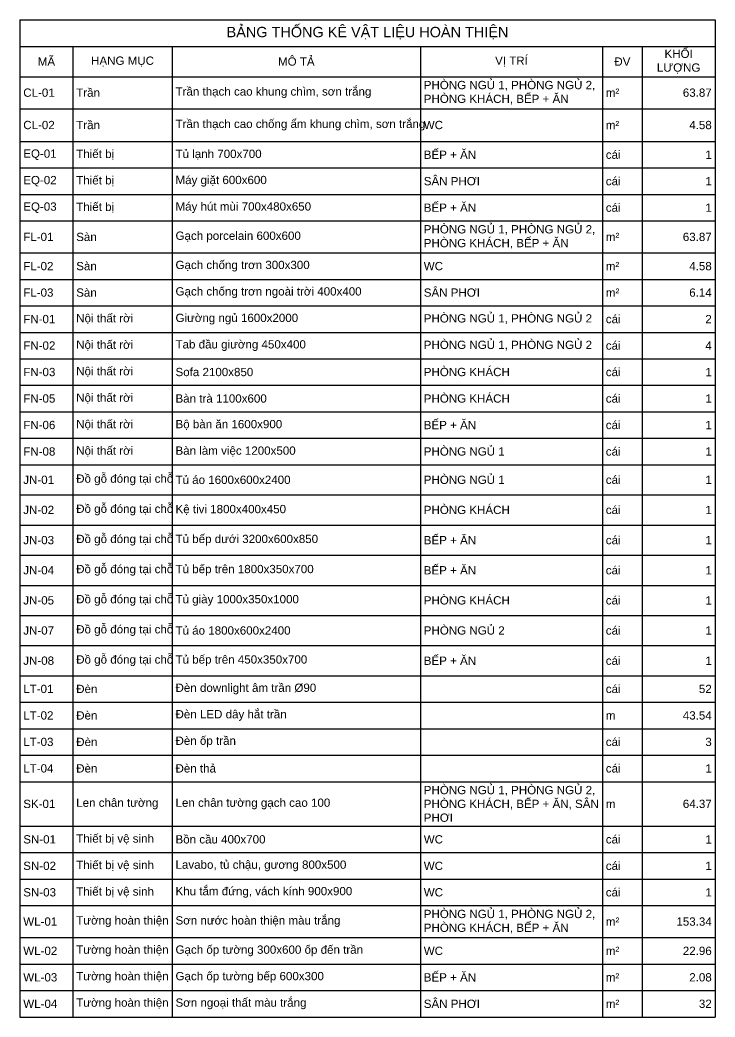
# Model space of a CAD drawing. Header units: millimetres. Extents: x -3500 to 198005, y -63125 to 18900.
# Drawn here: x 187505 to 198005, y -63125 to -48064 of the extents above; entities that cross this region are included whole.
import ezdxf

# ---------------------------------------------------------------- set-up
doc = ezdxf.new("R2010")
doc.units = ezdxf.units.MM
doc.header["$LTSCALE"] = 40
doc.layers.add('A-ANNO-TEXT', color=7, linetype='Continuous', lineweight=18)
doc.styles.add('MCP-ARIAL', font='arial.ttf')

# ---------------------------------------------------------------- blocks, each defined once
blk = doc.blocks.new('*T224')
at = {"layer": 'A-ANNO-TEXT', "color": 0, "linetype": 'ByBlock', "lineweight": -2, "transparency": 16777216}
for p, q in [((0, 0), (10500, 0)), ((0, 0), (0, -15062)), ((10500, 0), (10500, -15062)), ((0, -400), (10500, -400)), ((800, -400), (800, -15062)), ((2300, -400), (2300, -15062)), ((6050, -400), (6050, -15062)), ((8800, -400), (8800, -15062)), ((9400, -400), (9400, -15062)), ((0, -857), (10500, -857)), ((0, -1341), (10500, -1341)), ((0, -1836), (10500, -1836)), ((0, -2236), (10500, -2236)), ((0, -2636), (10500, -2636)), ((0, -3036), (10500, -3036)), ((0, -3519), (10500, -3519)), ((0, -3919), (10500, -3919)), ((0, -4319), (10500, -4319)), ((0, -4719), (10500, -4719)), ((0, -5119), (10500, -5119)), ((0, -5519), (10500, -5519)), ((0, -5919), (10500, -5919)), ((0, -6319), (10500, -6319)), ((0, -6719), (10500, -6719)), ((0, -7175), (10500, -7175)), ((0, -7630), (10500, -7630)), ((0, -8085), (10500, -8085)), ((0, -8541), (10500, -8541)), ((0, -8996), (10500, -8996)), ((0, -9451), (10500, -9451)), ((0, -9906), (10500, -9906)), ((0, -10306), (10500, -10306)), ((0, -10706), (10500, -10706)), ((0, -11106), (10500, -11106)), ((0, -11506), (10500, -11506)), ((0, -12178), (10500, -12178)), ((0, -12578), (10500, -12578)), ((0, -12978), (10500, -12978)), ((0, -13378), (10500, -13378)), ((0, -13862), (10500, -13862)), ((0, -14262), (10500, -14262)), ((0, -14662), (10500, -14662)), ((0, -15062), (10500, -15062))]:
    blk.add_line(p, q, dxfattribs=at)
at = {"layer": 'A-ANNO-TEXT', "color": 0, "transparency": 16777216, "style": 'MCP-ARIAL'}
for s, insert, char_height, width, attachment_point in [('BẢNG THỐNG KÊ VẬT LIỆU HOÀN THIỆN', (5250, -200), 156.25, 10400, 5), ('KHỐI LƯỢNG', (9950, -629), 125, 1000, 5), ('MÃ', (400, -629), 125, 700, 5), ('HẠNG MỤC', (1550, -629), 125, 1400, 5), ('MÔ TẢ', (4175, -629), 125, 3650, 5), ('VỊ TRÍ', (7425, -629), 125, 2650, 5), ('ĐV', (9100, -629), 125, 500, 5), ('PHÒNG NGỦ 1, PHÒNG NGỦ 2, PHÒNG KHÁCH, BẾP + ĂN', (6100, -1099), 125, 2650, 4), ('CL-01', (50, -1099), 125, 700, 4), ('Trần', (850, -1099), 125, 1400, 4), ('Trần thạch cao khung chìm, sơn trắng', (2350, -1099), 125, 3650, 4), ('m²', (8850, -1099), 125, 500, 4), ('63.87', (10450, -1099), 125, 1000, 6), ('Trần thạch cao chống ẩm khung chìm, sơn trắng', (2350, -1588), 125, 3650, 4), ('CL-02', (50, -1588), 125, 700, 4), ('Trần', (850, -1588), 125, 1400, 4), ('WC', (6100, -1588), 125, 2650, 4), ('m²', (8850, -1588), 125, 500, 4), ('4.58', (10450, -1588), 125, 1000, 6), ('EQ-01', (50, -2036), 125, 700, 4), ('Thiết bị', (850, -2036), 125, 1400, 4), ('Tủ lạnh 700x700', (2350, -2036), 125, 3650, 4), ('BẾP + ĂN', (6100, -2036), 125, 2650, 4), ('cái', (8850, -2036), 125, 500, 4), ('1', (10450, -2036), 125, 1000, 6), ('EQ-02', (50, -2436), 125, 700, 4), ('Thiết bị', (850, -2436), 125, 1400, 4), ('Máy giặt 600x600', (2350, -2436), 125, 3650, 4), ('SÂN PHƠI', (6100, -2436), 125, 2650, 4), ('cái', (8850, -2436), 125, 500, 4), ('1', (10450, -2436), 125, 1000, 6), ('EQ-03', (50, -2836), 125, 700, 4), ('Thiết bị', (850, -2836), 125, 1400, 4), ('Máy hút mùi 700x480x650', (2350, -2836), 125, 3650, 4), ('BẾP + ĂN', (6100, -2836), 125, 2650, 4), ('cái', (8850, -2836), 125, 500, 4), ('1', (10450, -2836), 125, 1000, 6), ('PHÒNG NGỦ 1, PHÒNG NGỦ 2, PHÒNG KHÁCH, BẾP + ĂN', (6100, -3278), 125, 2650, 4), ('FL-01', (50, -3278), 125, 700, 4), ('Sàn', (850, -3278), 125, 1400, 4), ('Gạch porcelain 600x600', (2350, -3278), 125, 3650, 4), ('m²', (8850, -3278), 125, 500, 4), ('63.87', (10450, -3278), 125, 1000, 6), ('FL-02', (50, -3719), 125, 700, 4), ('Sàn', (850, -3719), 125, 1400, 4), ('Gạch chống trơn 300x300', (2350, -3719), 125, 3650, 4), ('WC', (6100, -3719), 125, 2650, 4), ('m²', (8850, -3719), 125, 500, 4), ('4.58', (10450, -3719), 125, 1000, 6), ('FL-03', (50, -4119), 125, 700, 4), ('Sàn', (850, -4119), 125, 1400, 4), ('Gạch chống trơn ngoài trời 400x400', (2350, -4119), 125, 3650, 4), ('SÂN PHƠI', (6100, -4119), 125, 2650, 4), ('m²', (8850, -4119), 125, 500, 4), ('6.14', (10450, -4119), 125, 1000, 6), ('FN-01', (50, -4519), 125, 700, 4), ('Nội thất rời', (850, -4519), 125, 1400, 4), ('Giường ngủ 1600x2000', (2350, -4519), 125, 3650, 4), ('PHÒNG NGỦ 1, PHÒNG NGỦ 2', (6100, -4519), 125, 2650, 4), ('cái', (8850, -4519), 125, 500, 4), ('2', (10450, -4519), 125, 1000, 6), ('PHÒNG NGỦ 1, PHÒNG NGỦ 2', (6100, -4919), 125, 2650, 4), ('FN-02', (50, -4919), 125, 700, 4), ('Nội thất rời', (850, -4919), 125, 1400, 4), ('Tab đầu giường 450x400', (2350, -4919), 125, 3650, 4), ('cái', (8850, -4919), 125, 500, 4), ('4', (10450, -4919), 125, 1000, 6), ('FN-03', (50, -5319), 125, 700, 4), ('Nội thất rời', (850, -5319), 125, 1400, 4), ('Sofa 2100x850', (2350, -5319), 125, 3650, 4), ('PHÒNG KHÁCH', (6100, -5319), 125, 2650, 4), ('cái', (8850, -5319), 125, 500, 4), ('1', (10450, -5319), 125, 1000, 6), ('FN-05', (50, -5719), 125, 700, 4), ('Nội thất rời', (850, -5719), 125, 1400, 4), ('Bàn trà 1100x600', (2350, -5719), 125, 3650, 4), ('PHÒNG KHÁCH', (6100, -5719), 125, 2650, 4), ('cái', (8850, -5719), 125, 500, 4), ('1', (10450, -5719), 125, 1000, 6), ('BẾP + ĂN', (6100, -6119), 125, 2650, 4), ('FN-06', (50, -6119), 125, 700, 4), ('Nội thất rời', (850, -6119), 125, 1400, 4), ('Bộ bàn ăn 1600x900', (2350, -6119), 125, 3650, 4), ('cái', (8850, -6119), 125, 500, 4), ('1', (10450, -6119), 125, 1000, 6), ('FN-08', (50, -6519), 125, 700, 4), ('Nội thất rời', (850, -6519), 125, 1400, 4), ('Bàn làm việc 1200x500', (2350, -6519), 125, 3650, 4), ('PHÒNG NGỦ 1', (6100, -6519), 125, 2650, 4), ('cái', (8850, -6519), 125, 500, 4), ('1', (10450, -6519), 125, 1000, 6), ('JN-01', (50, -6947), 125, 700, 4), ('Đồ gỗ đóng tại chỗ', (850, -6947), 125, 1400, 4), ('Tủ áo 1600x600x2400', (2350, -6947), 125, 3650, 4), ('PHÒNG NGỦ 1', (6100, -6947), 125, 2650, 4), ('cái', (8850, -6947), 125, 500, 4), ('1', (10450, -6947), 125, 1000, 6), ('JN-02', (50, -7402), 125, 700, 4), ('Đồ gỗ đóng tại chỗ', (850, -7402), 125, 1400, 4), ('Kệ tivi 1800x400x450', (2350, -7402), 125, 3650, 4), ('PHÒNG KHÁCH', (6100, -7402), 125, 2650, 4), ('cái', (8850, -7402), 125, 500, 4), ('1', (10450, -7402), 125, 1000, 6), ('JN-03', (50, -7858), 125, 700, 4), ('Đồ gỗ đóng tại chỗ', (850, -7858), 125, 1400, 4), ('Tủ bếp dưới 3200x600x850', (2350, -7858), 125, 3650, 4), ('BẾP + ĂN', (6100, -7858), 125, 2650, 4), ('cái', (8850, -7858), 125, 500, 4), ('1', (10450, -7858), 125, 1000, 6), ('JN-04', (50, -8313), 125, 700, 4), ('Đồ gỗ đóng tại chỗ', (850, -8313), 125, 1400, 4), ('Tủ bếp trên 1800x350x700', (2350, -8313), 125, 3650, 4), ('BẾP + ĂN', (6100, -8313), 125, 2650, 4), ('cái', (8850, -8313), 125, 500, 4), ('1', (10450, -8313), 125, 1000, 6), ('JN-05', (50, -8768), 125, 700, 4), ('Đồ gỗ đóng tại chỗ', (850, -8768), 125, 1400, 4), ('Tủ giày 1000x350x1000', (2350, -8768), 125, 3650, 4), ('PHÒNG KHÁCH', (6100, -8768), 125, 2650, 4), ('cái', (8850, -8768), 125, 500, 4), ('1', (10450, -8768), 125, 1000, 6), ('JN-07', (50, -9223), 125, 700, 4), ('Đồ gỗ đóng tại chỗ', (850, -9223), 125, 1400, 4), ('Tủ áo 1800x600x2400', (2350, -9223), 125, 3650, 4), ('PHÒNG NGỦ 2', (6100, -9223), 125, 2650, 4), ('cái', (8850, -9223), 125, 500, 4), ('1', (10450, -9223), 125, 1000, 6), ('JN-08', (50, -9679), 125, 700, 4), ('Đồ gỗ đóng tại chỗ', (850, -9679), 125, 1400, 4), ('Tủ bếp trên 450x350x700', (2350, -9679), 125, 3650, 4), ('BẾP + ĂN', (6100, -9679), 125, 2650, 4), ('cái', (8850, -9679), 125, 500, 4), ('1', (10450, -9679), 125, 1000, 6), ('LT-01', (50, -10106), 125, 700, 4), ('Đèn', (850, -10106), 125, 1400, 4), ('Đèn downlight âm trần Ø90', (2350, -10106), 125, 3650, 4), ('cái', (8850, -10106), 125, 500, 4), ('52', (10450, -10106), 125, 1000, 6), ('Đèn LED dây hắt trần', (2350, -10506), 125, 3650, 4), ('LT-02', (50, -10506), 125, 700, 4), ('Đèn', (850, -10506), 125, 1400, 4), ('m', (8850, -10506), 125, 500, 4), ('43.54', (10450, -10506), 125, 1000, 6), ('LT-03', (50, -10906), 125, 700, 4), ('Đèn', (850, -10906), 125, 1400, 4), ('Đèn ốp trần', (2350, -10906), 125, 3650, 4), ('cái', (8850, -10906), 125, 500, 4), ('3', (10450, -10906), 125, 1000, 6), ('LT-04', (50, -11306), 125, 700, 4), ('Đèn', (850, -11306), 125, 1400, 4), ('Đèn thả', (2350, -11306), 125, 3650, 4), ('cái', (8850, -11306), 125, 500, 4), ('1', (10450, -11306), 125, 1000, 6), ('PHÒNG NGỦ 1, PHÒNG NGỦ 2, PHÒNG KHÁCH, BẾP + ĂN, SÂN PHƠI', (6100, -11842), 125, 2650, 4), ('SK-01', (50, -11842), 125, 700, 4), ('Len chân tường', (850, -11842), 125, 1400, 4), ('Len chân tường gạch cao 100', (2350, -11842), 125, 3650, 4), ('m', (8850, -11842), 125, 500, 4), ('64.37', (10450, -11842), 125, 1000, 6), ('SN-01', (50, -12378), 125, 700, 4), ('Thiết bị vệ sinh', (850, -12378), 125, 1400, 4), ('Bồn cầu 400x700', (2350, -12378), 125, 3650, 4), ('WC', (6100, -12378), 125, 2650, 4), ('cái', (8850, -12378), 125, 500, 4), ('1', (10450, -12378), 125, 1000, 6), ('SN-02', (50, -12778), 125, 700, 4), ('Thiết bị vệ sinh', (850, -12778), 125, 1400, 4), ('Lavabo, tủ chậu, gương 800x500', (2350, -12778), 125, 3650, 4), ('WC', (6100, -12778), 125, 2650, 4), ('cái', (8850, -12778), 125, 500, 4), ('1', (10450, -12778), 125, 1000, 6), ('Thiết bị vệ sinh', (850, -13178), 125, 1400, 4), ('Khu tắm đứng, vách kính 900x900', (2350, -13178), 125, 3650, 4), ('SN-03', (50, -13178), 125, 700, 4), ('WC', (6100, -13178), 125, 2650, 4), ('cái', (8850, -13178), 125, 500, 4), ('1', (10450, -13178), 125, 1000, 6), ('PHÒNG NGỦ 1, PHÒNG NGỦ 2, PHÒNG KHÁCH, BẾP + ĂN', (6100, -13620), 125, 2650, 4), ('WL-01', (50, -13620), 125, 700, 4), ('Tường hoàn thiện', (850, -13620), 125, 1400, 4), ('Sơn nước hoàn thiện màu trắng', (2350, -13620), 125, 3650, 4), ('153.34', (10450, -13620), 125, 1000, 6), ('m²', (8850, -13620), 125, 500, 4), ('WL-02', (50, -14062), 125, 700, 4), ('Tường hoàn thiện', (850, -14062), 125, 1400, 4), ('Gạch ốp tường 300x600 ốp đến trần', (2350, -14062), 125, 3650, 4), ('WC', (6100, -14062), 125, 2650, 4), ('m²', (8850, -14062), 125, 500, 4), ('22.96', (10450, -14062), 125, 1000, 6), ('WL-03', (50, -14462), 125, 700, 4), ('Tường hoàn thiện', (850, -14462), 125, 1400, 4), ('Gạch ốp tường bếp 600x300', (2350, -14462), 125, 3650, 4), ('BẾP + ĂN', (6100, -14462), 125, 2650, 4), ('m²', (8850, -14462), 125, 500, 4), ('2.08', (10450, -14462), 125, 1000, 6), ('Sơn ngoại thất màu trắng', (2350, -14862), 125, 3650, 4), ('WL-04', (50, -14862), 125, 700, 4), ('Tường hoàn thiện', (850, -14862), 125, 1400, 4), ('SÂN PHƠI', (6100, -14862), 125, 2650, 4), ('m²', (8850, -14862), 125, 500, 4), ('32', (10450, -14862), 125, 1000, 6)]:
    blk.add_mtext(s, dxfattribs=dict(at, insert=insert, char_height=char_height, width=width, attachment_point=attachment_point))

msp = doc.modelspace()

# ---------------------------------------------------------------- block references
msp.add_blockref('*T224', (187504.951, -48063.856))

doc.saveas('drawing.dxf')
